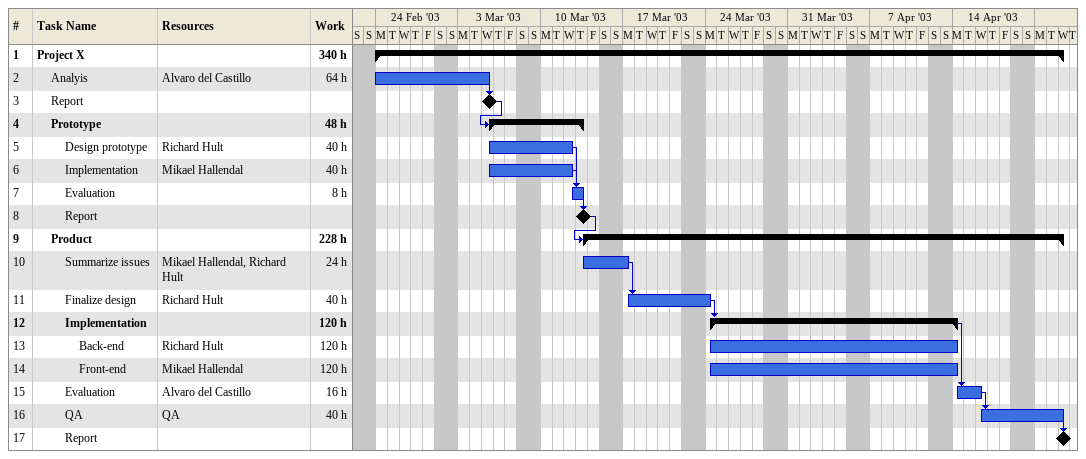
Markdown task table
| ID | Level | Task | Start | Finish | Predecessors | Resources | Work (h) |
|---|---|---|---|---|---|---|---|
| 1 | 1 | **Project X** | 2003-02-24 | 2003-04-23 |  |  | 340 |
| 2 | 2 | Analyis | 2003-02-24 | 2003-03-05 |  | Alvaro del Castillo | 64 |
| 3 | 2 | Report (milestone) | 2003-03-05 | 2003-03-05 | 2 |  |  |
| 4 | 2 | **Prototype** | 2003-03-05 | 2003-03-13 | 3 |  | 48 |
| 5 | 3 | Design prototype | 2003-03-05 | 2003-03-12 |  | Richard Hult | 40 |
| 6 | 3 | Implementation | 2003-03-05 | 2003-03-12 |  | Mikael Hallendal | 40 |
| 7 | 3 | Evaluation | 2003-03-12 | 2003-03-13 | 5, 6 |  | 8 |
| 8 | 3 | Report (milestone) | 2003-03-13 | 2003-03-13 | 7 |  |  |
| 9 | 2 | **Product** | 2003-03-13 | 2003-04-23 | 8 |  | 228 |
| 10 | 3 | Summarize issues | 2003-03-13 | 2003-03-17 |  | Mikael Hallendal, Richard Hult | 24 |
| 11 | 3 | Finalize design | 2003-03-17 | 2003-03-24 | 10 | Richard Hult | 40 |
| 12 | 3 | **Implementation** | 2003-03-24 | 2003-04-14 | 11 |  | 120 |
| 13 | 4 | Back-end | 2003-03-24 | 2003-04-14 |  | Richard Hult | 120 |
| 14 | 4 | Front-end | 2003-03-24 | 2003-04-14 |  | Mikael Hallendal | 120 |
| 15 | 3 | Evaluation | 2003-04-14 | 2003-04-16 | 12 | Alvaro del Castillo | 16 |
| 16 | 3 | QA | 2003-04-16 | 2003-04-23 | 15 | QA | 40 |
| 17 | 3 | Report (milestone) | 2003-04-23 | 2003-04-23 | 16 |  |  |
